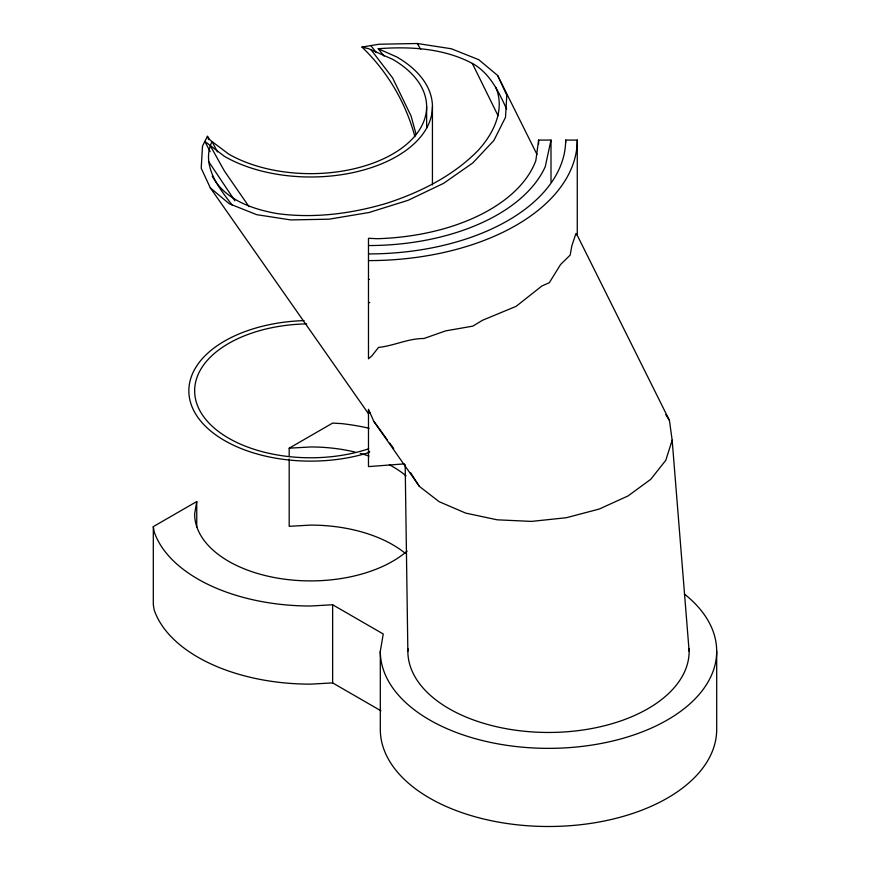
<?xml version="1.0" encoding="UTF-8"?>
<svg xmlns="http://www.w3.org/2000/svg" width="870" height="870" viewBox="0 0 870 870"><rect width="100%" height="100%" fill="white"/><g stroke="black" fill="none" stroke-linecap="round" stroke-linejoin="round"><path stroke-width="1.3" d="M232.225 205.102C218.446 187.376 200.916 165.05 212.019 141.549L217.522 151.935M551.004 182.113L551.004 140.07L538.617 140.07L535.855 160.548A171.096 98.778 0 0 1 377.536 238.706L368.478 238.304L368.478 358.821L371.86 355.895L378.504 347.435C394.099 345.781 408.367 338.376 423.918 338.506L445.636 330.883L472.867 326.119L482.458 320.29L516.117 306.349L541.945 285.947L549.296 282.728L560.574 264.524L570.154 255.117L571.84 245.84L575.951 233.443L577.267 235.346L577.267 140.07L565.663 140.07A197.196 113.85 0 0 1 368.478 253.92M380.897 710.768L332.634 682.896L310.633 684.146A159.493 92.079 0 0 1 154.208 610.033L153.305 604.759L153.305 526.622L196.75 501.544L194.641 513.931A115.993 66.968 0 0 0 276.964 578.017A115.993 66.968 0 0 0 407.084 551.134M716.695 651.26L716.695 729.397A168.193 97.103 0 0 1 548.502 826.5A168.193 97.103 0 0 1 380.31 729.397L380.31 651.26L383.246 633.991L332.634 604.759L310.633 606.009A159.493 92.079 0 0 1 154.208 531.896L153.305 526.622M551.004 140.07L545.262 166.659A182.689 105.477 0 0 1 369.739 245.547L368.478 245.449M576.897 234.585L669.432 420.373L672.162 440.198L665.789 460.295L650.749 479.316L628.064 495.933L599.267 509.037L566.337 517.715L531.516 521.402L497.183 519.814L465.657 513.093L439.1 501.675L419.329 486.341L373.796 421.319L368.478 409.281L368.478 466.603L404.398 463.873M414.892 136.655C405.942 102.877 387.15 71.046 361.963 47.078L368.63 48.676L392.653 59.323A115.993 66.968 0 0 1 392.653 154.033A115.993 66.968 0 0 1 228.614 154.033L210.181 140.157L207.419 136.307L202.503 146.106L201.209 168.247L210.333 187.909L368.478 413.728M289.188 456.261L289.188 448.18L332.634 423.092L341.747 423.614A159.493 92.079 0 0 1 369.163 428.268M361.963 47.078L378.928 44.239L417.285 43.5L451.334 48.764L478.761 59.693L497.673 75.516L536.986 154.447M289.188 448.18L310.633 446.962A115.993 66.968 0 0 1 355.025 452.063M384.105 56.115L378.2 48.731C410.074 46.317 443.548 48.176 472.323 63.401C489.973 73.091 498.543 91.644 506.655 109.087M368.478 279.324L369.391 279.357M368.478 451.443L369.739 451.541M368.478 302.336L369.739 302.662M378.2 48.731L396.763 56.952A121.8 70.318 0 0 1 396.763 156.393A121.8 70.318 0 0 1 224.514 156.393L204.852 141.408L210.148 151.663M370.805 45.599L376.329 52.559M210.333 187.909L229.256 203.732L256.672 214.662L290.721 219.925L329.077 219.186L369.141 212.476L408.171 200.274L443.515 183.385L472.747 162.984L493.899 140.451L505.503 117.319L506.797 95.178L497.673 75.516M371.033 49.742L392.653 77.985L411.097 116.08L416.012 133.98M373.796 421.319L387.335 439.818M389.727 443.08L393.708 448.528M212.204 176.066C224.873 199.806 252.256 209.137 277.182 213.585C314.081 218.598 351.632 213.737 387.161 203.134C420.471 192.161 452.835 176.066 477.717 150.847C493.203 134.176 505.492 110.011 495.802 87.359M248.972 206.614L224.514 171.194L210.279 145.681M368.478 410.738L370.065 413.098M208.463 161.287L234.878 200.763M665.789 414.685L669.432 420.373M410.586 472.693L419.329 486.341M417.285 43.5L420.721 49.362M472.323 63.401L498.086 115.775M207.419 136.307L208.604 139.613M672.162 440.198L689.138 651.26M405.17 464.547L407.856 651.26M565.663 140.07L565.663 142.767M538.617 140.07L538.617 144.028M432.433 106.673L432.433 184.94M426.637 106.673L426.637 128.26M332.634 604.759L332.634 682.896M289.188 458.958L289.188 526.317L310.633 525.099A115.993 66.968 0 0 1 405.105 553.2M196.75 501.544L196.75 527.144M684.375 594.025A168.193 97.103 0 0 1 600.626 743.578A168.193 97.103 0 0 1 380.31 651.26M360.224 453.39A115.993 66.968 0 0 1 369.054 456.076M389.379 464.754A115.993 66.968 0 0 1 406.105 475.89M689.073 648.618A140.646 81.204 0 0 1 548.502 732.464A140.646 81.204 0 0 1 407.932 648.618M369.141 452.487A121.8 70.318 0 0 1 193.51 410.085A121.8 70.318 0 0 1 304.032 320.606M368.63 448.811A115.993 66.968 0 0 1 199.121 409.237A115.993 66.968 0 0 1 306.708 323.879M577.267 140.07A208.789 120.549 0 0 1 368.478 260.608"/></g></svg>
